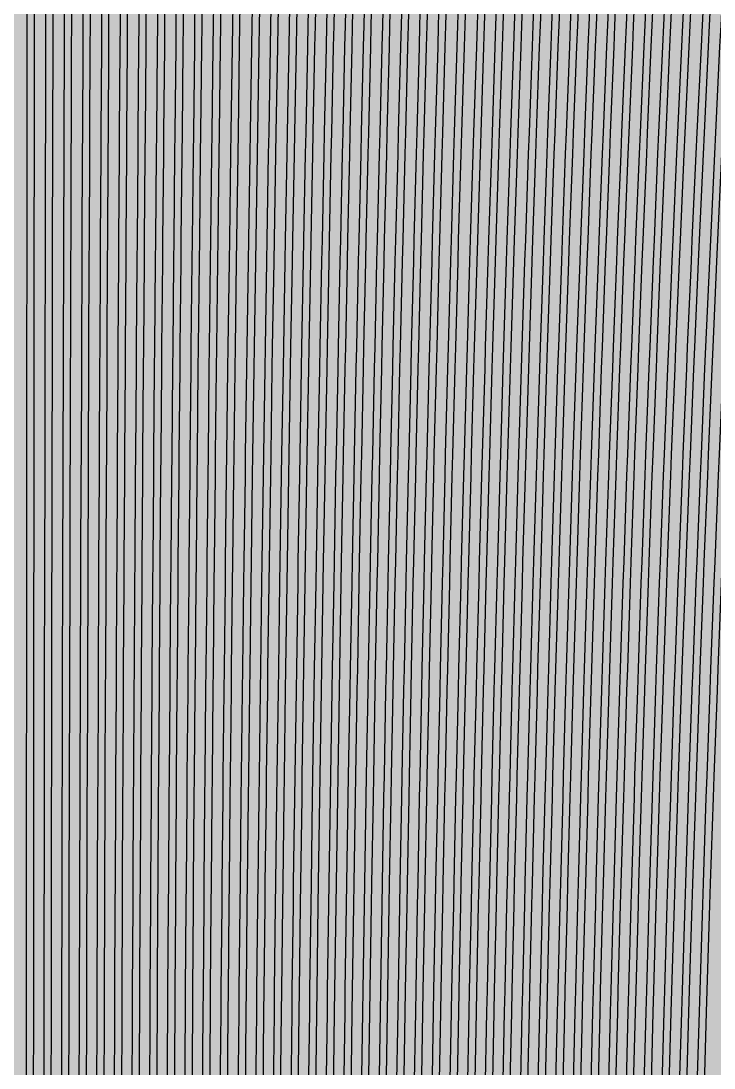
# Model space of a CAD drawing. Header units: metres. Extents: x -7240 to 10960, y -29667 to 1823.
# Drawn here: x 1860.4 to 2062.4, y -17289.4 to -16984.4 of the extents above; entities that cross this region are included whole.
import ezdxf

# ---------------------------------------------------------------- set-up
doc = ezdxf.new("R2010")
doc.units = ezdxf.units.M
doc.layers.add('Metal1', color=4, linetype='CONTINUOUS')
doc.layers.add('Polyimide', color=7, linetype='CONTINUOUS')

msp = doc.modelspace()

# ---------------------------------------------------------------- hatches: boundary and pattern name
at = {"layer": 'Polyimide'}
msp.add_hatch(color=7, dxfattribs=at).paths.add_polyline_path([(4088.45, -11806.89), (4098.72, -11851.21), (4115.58, -11893.47), (4138.63, -11932.7), (4167.35, -11967.99), (4201.08, -11998.53), (4239.03, -12023.62), (4280.35, -12042.68), (4349.18, -12073.73), (4413.2, -12113.76), (4471.26, -12162.04), (4522.3, -12217.69), (4565.39, -12279.7), (4599.74, -12346.94), (4624.73, -12418.19), (4639.91, -12492.16), (4645, -12567.5), (4639.91, -12642.84), (4624.73, -12716.8), (4599.74, -12788.06), (4565.39, -12855.3), (4522.3, -12917.31), (4471.26, -12972.96), (4413.2, -13021.24), (4349.18, -13061.27), (4280.35, -13092.32), (4239.03, -13111.38), (4201.08, -13136.47), (4167.35, -13167.01), (4138.63, -13202.3), (4115.58, -13241.52), (4098.72, -13283.78), (4088.45, -13328.11), (4085, -13373.48), (4085, -13567.5), (4099.45, -13861.55), (4142.64, -14152.77), (4214.18, -14438.35), (4313.36, -14715.55), (4439.24, -14981.69), (4590.59, -15234.21), (4765.97, -15470.68), (4963.68, -15688.82), (5181.82, -15886.53), (5418.29, -16061.91), (5670.81, -16213.26), (5936.95, -16339.14), (6214.15, -16438.32), (6499.73, -16509.85), (6790.95, -16553.05), (7085, -16567.5), (9960.38, -16567.5), (10038.79, -16571.35), (10116.45, -16582.87), (10192.6, -16601.95), (10266.52, -16628.4), (10337.49, -16661.96), (10404.83, -16702.32), (10467.89, -16749.09), (10526.06, -16801.81), (10578.78, -16859.98), (10625.55, -16923.04), (10665.91, -16990.38), (10699.48, -17061.35), (10725.93, -17135.27), (10745, -17211.43), (10756.52, -17289.08), (10760.38, -17367.5), (10760.38, -21957.3), (10721.61, -22012.91), (10685.97, -22070.59), (10653.58, -22130.14), (10624.53, -22191.39), (10598.92, -22254.16), (10576.82, -22318.25), (10558.3, -22383.46), (10543.41, -22449.6), (10532.21, -22516.46), (10524.72, -22583.84), (10520.97, -22651.53), (10520.97, -22719.32), (10524.72, -22787.01), (10532.21, -22854.38), (10543.41, -22921.24), (10558.3, -22987.38), (10576.82, -23052.6), (10598.92, -23116.68), (10624.53, -23179.45), (10653.58, -23240.71), (10685.97, -23300.26), (10721.61, -23357.93), (10760.38, -23413.54), (10760.38, -28667.5), (10756.52, -28745.91), (10745, -28823.57), (10725.93, -28899.73), (10699.48, -28973.65), (10665.91, -29044.62), (10625.55, -29111.96), (10578.78, -29175.01), (10526.06, -29233.19), (10467.89, -29285.91), (10404.83, -29332.68), (10337.49, -29373.04), (10266.52, -29406.6), (10192.6, -29433.05), (10116.45, -29452.13), (10038.79, -29463.65), (9960.38, -29467.5), (-6239.63, -29467.5), (-6318.04, -29463.65), (-6395.7, -29452.13), (-6471.85, -29433.05), (-6545.77, -29406.6), (-6616.74, -29373.04), (-6684.08, -29332.68), (-6747.14, -29285.91), (-6805.31, -29233.19), (-6858.03, -29175.01), (-6904.8, -29111.96), (-6945.16, -29044.62), (-6978.73, -28973.65), (-7005.18, -28899.73), (-7024.25, -28823.57), (-7035.77, -28745.91), (-7039.63, -28667.5), (-7039.63, -23426.32), (-6999.36, -23370.07), (-6962.33, -23311.63), (-6928.66, -23251.2), (-6898.45, -23188.96), (-6871.81, -23125.12), (-6848.81, -23059.88), (-6829.53, -22993.44), (-6814.04, -22926.02), (-6802.37, -22857.83), (-6794.57, -22789.09), (-6790.67, -22720.02), (-6790.67, -22650.84), (-6794.57, -22581.77), (-6802.37, -22513.03), (-6814.04, -22444.84), (-6829.53, -22377.42), (-6848.81, -22310.98), (-6871.81, -22245.74), (-6898.45, -22181.89), (-6928.66, -22119.66), (-6962.33, -22059.22), (-6999.36, -22000.79), (-7039.63, -21944.54), (-7039.63, -17367.5), (-7035.77, -17289.08), (-7024.25, -17211.43), (-7005.18, -17135.27), (-6978.73, -17061.35), (-6945.16, -16990.38), (-6904.8, -16923.04), (-6858.03, -16859.98), (-6805.31, -16801.81), (-6747.14, -16749.09), (-6684.08, -16702.32), (-6616.74, -16661.96), (-6545.77, -16628.4), (-6471.85, -16601.95), (-6395.7, -16582.87), (-6318.04, -16571.35), (-6239.63, -16567.5), (-3334, -16567.5), (-3039.95, -16553.05), (-2748.73, -16509.85), (-2463.15, -16438.32), (-2185.95, -16339.14), (-1919.81, -16213.26), (-1667.29, -16061.91), (-1430.82, -15886.53), (-1212.68, -15688.82), (-1014.97, -15470.68), (-839.59, -15234.21), (-688.24, -14981.69), (-562.36, -14715.55), (-463.18, -14438.35), (-391.64, -14152.77), (-348.45, -13861.55), (-334, -13567.5), (-334, -13373.48), (-337.45, -13328.11), (-347.72, -13283.78), (-364.58, -13241.52), (-387.63, -13202.3), (-416.35, -13167.01), (-450.08, -13136.47), (-488.03, -13111.38), (-529.35, -13092.32), (-529.35, -13092.32), (-598.18, -13061.27), (-662.2, -13021.24), (-720.26, -12972.96), (-771.3, -12917.31), (-814.39, -12855.3), (-848.74, -12788.06), (-873.73, -12716.8), (-888.91, -12642.84), (-894, -12567.5), (-888.91, -12492.16), (-873.73, -12418.19), (-848.74, -12346.94), (-814.39, -12279.7), (-771.3, -12217.69), (-720.26, -12162.04), (-662.2, -12113.76), (-598.18, -12073.73), (-529.35, -12042.68), (-488.03, -12023.62), (-450.08, -11998.53), (-416.35, -11967.99), (-387.63, -11932.7), (-364.58, -11893.47), (-347.72, -11851.21), (-337.45, -11806.89), (-334, -11761.52), (-334, -11074.31), (-337.45, -11028.94), (-347.72, -10984.62), (-364.58, -10942.36), (-387.63, -10903.13), (-416.35, -10867.84), (-450.08, -10837.3), (-488.03, -10812.21), (-529.35, -10793.16), (-529.35, -10793.16), (-598.18, -10762.1), (-662.2, -10722.07), (-720.26, -10673.8), (-771.3, -10618.15), (-814.39, -10556.13), (-848.74, -10488.89), (-873.73, -10417.64), (-888.91, -10343.67), (-894, -10268.33), (-888.91, -10192.99), (-873.73, -10119.03), (-848.74, -10047.77), (-814.39, -9980.53), (-771.3, -9918.52), (-720.26, -9862.87), (-662.2, -9814.59), (-598.18, -9774.56), (-529.35, -9743.51), (-488.03, -9724.45), (-450.08, -9699.36), (-416.35, -9668.82), (-387.63, -9633.53), (-364.58, -9594.31), (-347.72, -9552.05), (-337.45, -9507.72), (-334, -9462.35), (-334, -8775.14), (-337.45, -8729.78), (-347.72, -8685.45), (-364.58, -8643.19), (-387.63, -8603.96), (-416.35, -8568.68), (-450.08, -8538.14), (-488.03, -8513.05), (-529.35, -8493.99), (-529.35, -8493.99), (-598.18, -8462.94), (-662.2, -8422.91), (-720.26, -8374.63), (-771.3, -8318.98), (-814.39, -8256.97), (-848.74, -8189.73), (-873.73, -8118.47), (-888.91, -8044.5), (-894, -7969.17), (-888.91, -7893.83), (-873.73, -7819.86), (-848.74, -7748.61), (-814.39, -7681.36), (-771.3, -7619.35), (-720.26, -7563.7), (-662.2, -7515.42), (-598.18, -7475.4), (-529.35, -7444.34), (-529.35, -7444.34), (-488.03, -7425.28), (-450.08, -7400.2), (-416.35, -7369.66), (-387.63, -7334.37), (-364.58, -7295.14), (-347.72, -7252.88), (-337.45, -7208.56), (-334, -7163.19), (-334, -6475.98), (-337.45, -6430.61), (-347.72, -6386.29), (-364.58, -6344.02), (-387.63, -6304.8), (-416.35, -6269.51), (-450.08, -6238.97), (-488.03, -6213.88), (-529.35, -6194.82), (-529.35, -6194.82), (-598.18, -6163.77), (-662.2, -6123.74), (-720.26, -6075.46), (-771.3, -6019.81), (-814.39, -5957.8), (-848.74, -5890.56), (-873.73, -5819.31), (-888.91, -5745.34), (-894, -5670), (-888.91, -5594.66), (-873.73, -5520.69), (-848.74, -5449.44), (-814.39, -5382.2), (-771.3, -5320.19), (-720.26, -5264.54), (-662.2, -5216.26), (-598.18, -5176.23), (-529.35, -5145.18), (-529.35, -5145.18), (-488.03, -5126.12), (-450.08, -5101.03), (-416.35, -5070.49), (-387.63, -5035.2), (-364.58, -4995.98), (-347.72, -4953.71), (-337.45, -4909.39), (-334, -4864.02), (-334, 380), (-334, 1522.5), (-289, 1522.5), (-288.78, 1515.63), (-288.1, 1508.79), (-286.98, 1502.02), (-285.42, 1495.32), (-283.43, 1488.75), (-281.01, 1482.32), (-278.17, 1476.06), (-274.93, 1470), (-271.3, 1464.17), (-267.3, 1458.58), (-262.94, 1453.27), (-258.25, 1448.25), (-253.23, 1443.56), (-247.92, 1439.2), (-242.33, 1435.2), (-236.5, 1431.57), (-230.44, 1428.33), (-224.18, 1425.49), (-217.75, 1423.07), (-211.18, 1421.08), (-204.48, 1419.52), (-197.71, 1418.4), (-190.87, 1417.72), (-184, 1417.5), (-177.13, 1417.72), (-170.29, 1418.4), (-163.52, 1419.52), (-156.82, 1421.08), (-150.25, 1423.07), (-143.82, 1425.49), (-137.56, 1428.33), (-131.5, 1431.57), (-125.67, 1435.2), (-120.08, 1439.2), (-114.77, 1443.56), (-109.75, 1448.25), (-105.06, 1453.27), (-100.7, 1458.58), (-96.7, 1464.17), (-93.07, 1470), (-89.83, 1476.06), (-86.99, 1482.32), (-84.57, 1488.75), (-82.58, 1495.32), (-81.02, 1502.02), (-79.9, 1508.79), (-79.22, 1515.63), (-79, 1522.5), (1786, 1522.5), (3835, 1522.5), (3835.21, 1529.04), (3835.86, 1535.55), (3836.92, 1542.01), (3838.41, 1548.38), (3840.31, 1554.64), (3842.61, 1560.77), (3845.31, 1566.73), (3848.4, 1572.5), (3851.85, 1578.06), (3855.66, 1583.38), (3859.82, 1588.43), (3864.29, 1593.21), (3869.07, 1597.68), (3874.12, 1601.84), (3879.44, 1605.65), (3885, 1609.1), (3890.77, 1612.19), (3896.73, 1614.89), (3902.86, 1617.19), (3909.12, 1619.09), (3915.49, 1620.58), (3921.95, 1621.64), (3928.46, 1622.29), (3935, 1622.5), (3941.54, 1622.29), (3948.05, 1621.64), (3954.51, 1620.58), (3960.88, 1619.09), (3967.14, 1617.19), (3973.27, 1614.89), (3979.23, 1612.19), (3985, 1609.1), (3990.56, 1605.65), (3995.88, 1601.84), (4000.93, 1597.68), (4005.71, 1593.21), (4010.18, 1588.43), (4014.34, 1583.38), (4018.15, 1578.06), (4021.6, 1572.5), (4024.69, 1566.73), (4027.39, 1560.77), (4029.69, 1554.64), (4031.59, 1548.38), (4033.08, 1542.01), (4034.14, 1535.55), (4034.79, 1529.04), (4035, 1522.5), (4085, 1522.5), (4085, 380), (4085, 330), (4085, -4864.02), (4088.45, -4909.39), (4098.72, -4953.71), (4115.58, -4995.98), (4138.63, -5035.2), (4167.35, -5070.49), (4201.08, -5101.03), (4239.03, -5126.12), (4280.35, -5145.18), (4280.35, -5145.18), (4349.18, -5176.23), (4413.2, -5216.26), (4471.26, -5264.54), (4522.3, -5320.19), (4565.39, -5382.2), (4599.74, -5449.44), (4624.73, -5520.69), (4639.91, -5594.66), (4645, -5670), (4639.91, -5745.34), (4624.73, -5819.31), (4599.74, -5890.56), (4565.39, -5957.8), (4522.3, -6019.81), (4471.26, -6075.46), (4413.2, -6123.74), (4349.18, -6163.77), (4280.35, -6194.82), (4239.03, -6213.88), (4201.08, -6238.97), (4167.35, -6269.51), (4138.63, -6304.8), (4115.58, -6344.02), (4098.72, -6386.29), (4088.45, -6430.61), (4085, -6475.98), (4085, -11761.52), (4088.45, -11806.89)])

# ---------------------------------------------------------------- linework, layer by layer
at = {"layer": 'Metal1'}
for points in [[(1861.98, -17298.05), (1862, -17273.06), (1862, -17266.81), (1862.02, -17241.82), (1862.02, -17235.57), (1862.04, -17210.58), (1862.04, -17204.33), (1862.06, -17179.34), (1862.06, -17173.09), (1862.08, -17148.09), (1862.09, -17141.85), (1862.1, -17116.85), (1862.11, -17110.6), (1862.13, -17085.61), (1862.14, -17079.36), (1862.16, -17054.37), (1862.16, -17048.12), (1862.19, -17023.13), (1862.19, -17016.88), (1862.22, -16991.89), (1862.22, -16985.64), (1862.25, -16960.65)], [(1864.25, -16960.65), (1864.22, -16985.64), (1864.22, -16991.89), (1864.19, -17016.88), (1864.19, -17023.13), (1864.16, -17048.12), (1864.16, -17054.37), (1864.14, -17079.37), (1864.13, -17085.61), (1864.11, -17110.61), (1864.1, -17116.85), (1864.09, -17141.85), (1864.08, -17148.1), (1864.06, -17173.09), (1864.06, -17179.34), (1864.04, -17204.33), (1864.04, -17210.58), (1864.02, -17235.57), (1864.02, -17241.82), (1864, -17266.81), (1864, -17273.06), (1863.98, -17298.05)], [(1867.11, -17298.05), (1867.15, -17273.06), (1867.15, -17266.81), (1867.19, -17241.82), (1867.2, -17235.57), (1867.23, -17210.58), (1867.24, -17204.33), (1867.28, -17179.33), (1867.29, -17173.09), (1867.33, -17148.09), (1867.34, -17141.84), (1867.39, -17116.85), (1867.4, -17110.6), (1867.45, -17085.61), (1867.46, -17079.36), (1867.51, -17054.37), (1867.52, -17048.12), (1867.57, -17023.13), (1867.59, -17016.88), (1867.64, -16991.89), (1867.65, -16985.64), (1867.71, -16960.65)], [(1869.71, -16960.65), (1869.65, -16985.64), (1869.64, -16991.89), (1869.59, -17016.89), (1869.57, -17023.13), (1869.52, -17048.13), (1869.51, -17054.37), (1869.46, -17079.37), (1869.45, -17085.61), (1869.4, -17110.61), (1869.39, -17116.86), (1869.34, -17141.85), (1869.33, -17148.1), (1869.29, -17173.09), (1869.28, -17179.34), (1869.24, -17204.33), (1869.23, -17210.58), (1869.2, -17235.57), (1869.19, -17241.82), (1869.15, -17266.81), (1869.15, -17273.06), (1869.11, -17298.05)], [(1872.25, -17298.05), (1872.29, -17273.06), (1872.31, -17266.81), (1872.36, -17241.82), (1872.37, -17235.57), (1872.43, -17210.57), (1872.45, -17204.33), (1872.51, -17179.33), (1872.52, -17173.08), (1872.59, -17148.09), (1872.6, -17141.84), (1872.67, -17116.85), (1872.69, -17110.6), (1872.76, -17085.61), (1872.78, -17079.36), (1872.86, -17054.37), (1872.88, -17048.12), (1872.96, -17023.13), (1872.98, -17016.88), (1873.06, -16991.89), (1873.08, -16985.64), (1873.17, -16960.65)], [(1875.17, -16960.65), (1875.08, -16985.65), (1875.06, -16991.89), (1874.98, -17016.89), (1874.96, -17023.13), (1874.88, -17048.13), (1874.86, -17054.38), (1874.78, -17079.37), (1874.76, -17085.62), (1874.69, -17110.61), (1874.67, -17116.86), (1874.6, -17141.85), (1874.59, -17148.1), (1874.52, -17173.09), (1874.51, -17179.34), (1874.45, -17204.33), (1874.43, -17210.58), (1874.37, -17235.57), (1874.36, -17241.82), (1874.31, -17266.81), (1874.29, -17273.06), (1874.25, -17298.05)], [(1877.38, -17298.05), (1877.44, -17273.06), (1877.46, -17266.81), (1877.53, -17241.81), (1877.55, -17235.57), (1877.63, -17210.57), (1877.65, -17204.33), (1877.73, -17179.33), (1877.75, -17173.08), (1877.84, -17148.09), (1877.86, -17141.84), (1877.95, -17116.85), (1877.98, -17110.6), (1878.08, -17085.61), (1878.1, -17079.36), (1878.21, -17054.37), (1878.23, -17048.12), (1878.34, -17023.13), (1878.37, -17016.88), (1878.48, -16991.89), (1878.51, -16985.64), (1878.63, -16960.64)], [(1880.63, -16960.65), (1880.51, -16985.65), (1880.48, -16991.89), (1880.37, -17016.89), (1880.34, -17023.14), (1880.23, -17048.13), (1880.21, -17054.38), (1880.1, -17079.37), (1880.08, -17085.62), (1879.98, -17110.61), (1879.95, -17116.86), (1879.86, -17141.85), (1879.84, -17148.1), (1879.75, -17173.09), (1879.73, -17179.34), (1879.65, -17204.33), (1879.63, -17210.58), (1879.55, -17235.57), (1879.53, -17241.82), (1879.46, -17266.81), (1879.44, -17273.06), (1879.38, -17298.05)], [(1882.51, -17298.05), (1882.59, -17273.06), (1882.62, -17266.81), (1882.71, -17241.81), (1882.73, -17235.57), (1882.83, -17210.57), (1882.85, -17204.32), (1882.95, -17179.33), (1882.98, -17173.08), (1883.09, -17148.09), (1883.12, -17141.84), (1883.24, -17116.85), (1883.27, -17110.6), (1883.39, -17085.61), (1883.42, -17079.36), (1883.55, -17054.37), (1883.59, -17048.12), (1883.73, -17023.13), (1883.76, -17016.88), (1883.91, -16991.88), (1883.94, -16985.64), (1884.1, -16960.64)], [(1886.1, -16960.66), (1885.94, -16985.65), (1885.91, -16991.9), (1885.76, -17016.89), (1885.73, -17023.14), (1885.59, -17048.13), (1885.55, -17054.38), (1885.42, -17079.37), (1885.39, -17085.62), (1885.27, -17110.61), (1885.24, -17116.86), (1885.12, -17141.85), (1885.09, -17148.1), (1884.98, -17173.09), (1884.95, -17179.34), (1884.85, -17204.33), (1884.83, -17210.58), (1884.73, -17235.57), (1884.71, -17241.82), (1884.62, -17266.81), (1884.59, -17273.06), (1884.51, -17298.05)], [(1887.64, -17298.05), (1887.74, -17273.05), (1887.77, -17266.81), (1887.88, -17241.81), (1887.91, -17235.56), (1888.02, -17210.57), (1888.05, -17204.32), (1888.18, -17179.33), (1888.21, -17173.08), (1888.34, -17148.09), (1888.38, -17141.84), (1888.52, -17116.85), (1888.56, -17110.6), (1888.71, -17085.61), (1888.75, -17079.36), (1888.9, -17054.37), (1888.94, -17048.12), (1889.11, -17023.12), (1889.15, -17016.88), (1889.33, -16991.88), (1889.37, -16985.63), (1889.56, -16960.64)], [(1891.56, -16960.66), (1891.37, -16985.65), (1891.33, -16991.9), (1891.15, -17016.89), (1891.11, -17023.14), (1890.94, -17048.13), (1890.9, -17054.38), (1890.75, -17079.37), (1890.71, -17085.62), (1890.56, -17110.61), (1890.52, -17116.86), (1890.38, -17141.85), (1890.34, -17148.1), (1890.21, -17173.09), (1890.18, -17179.34), (1890.05, -17204.33), (1890.02, -17210.58), (1889.91, -17235.57), (1889.88, -17241.82), (1889.77, -17266.81), (1889.74, -17273.06), (1889.64, -17298.06)], [(1892.77, -17298.05), (1892.89, -17273.05), (1892.92, -17266.81), (1893.05, -17241.81), (1893.08, -17235.56), (1893.22, -17210.57), (1893.26, -17204.32), (1893.4, -17179.33), (1893.44, -17173.08), (1893.6, -17148.09), (1893.64, -17141.84), (1893.8, -17116.85), (1893.85, -17110.6), (1894.02, -17085.61), (1894.07, -17079.36), (1894.25, -17054.36), (1894.3, -17048.12), (1894.5, -17023.12), (1894.55, -17016.87), (1894.75, -16991.88), (1894.8, -16985.63), (1895.02, -16960.64)], [(1897.02, -16960.66), (1896.8, -16985.65), (1896.75, -16991.9), (1896.55, -17016.89), (1896.5, -17023.14), (1896.3, -17048.13), (1896.25, -17054.38), (1896.07, -17079.37), (1896.02, -17085.62), (1895.85, -17110.61), (1895.8, -17116.86), (1895.64, -17141.85), (1895.6, -17148.1), (1895.44, -17173.09), (1895.4, -17179.34), (1895.26, -17204.33), (1895.22, -17210.58), (1895.08, -17235.57), (1895.05, -17241.82), (1894.92, -17266.82), (1894.89, -17273.06), (1894.77, -17298.06)], [(1897.91, -17298.05), (1898.04, -17273.05), (1898.08, -17266.8), (1898.22, -17241.81), (1898.26, -17235.56), (1898.42, -17210.57), (1898.46, -17204.32), (1898.63, -17179.33), (1898.67, -17173.08), (1898.85, -17148.09), (1898.9, -17141.84), (1899.09, -17116.85), (1899.14, -17110.6), (1899.34, -17085.6), (1899.39, -17079.36), (1899.6, -17054.36), (1899.66, -17048.12), (1899.88, -17023.12), (1899.94, -17016.87), (1900.17, -16991.88), (1900.23, -16985.63), (1900.48, -16960.64)], [(1902.48, -16960.66), (1902.23, -16985.65), (1902.17, -16991.9), (1901.94, -17016.89), (1901.88, -17023.14), (1901.66, -17048.13), (1901.6, -17054.38), (1901.39, -17079.37), (1901.34, -17085.62), (1901.14, -17110.61), (1901.09, -17116.86), (1900.9, -17141.85), (1900.85, -17148.1), (1900.67, -17173.09), (1900.63, -17179.34), (1900.46, -17204.34), (1900.42, -17210.58), (1900.26, -17235.58), (1900.22, -17241.82), (1900.08, -17266.82), (1900.04, -17273.06), (1899.91, -17298.06)], [(1903.04, -17298.05), (1903.19, -17273.05), (1903.23, -17266.8), (1903.4, -17241.81), (1903.44, -17235.56), (1903.62, -17210.57), (1903.66, -17204.32), (1903.85, -17179.33), (1903.9, -17173.08), (1904.1, -17148.09), (1904.15, -17141.84), (1904.37, -17116.85), (1904.42, -17110.6), (1904.65, -17085.6), (1904.71, -17079.36), (1904.95, -17054.36), (1905.01, -17048.11), (1905.27, -17023.12), (1905.33, -17016.87), (1905.6, -16991.88), (1905.66, -16985.63), (1905.94, -16960.64)], [(1907.94, -16960.66), (1907.66, -16985.65), (1907.6, -16991.9), (1907.33, -17016.89), (1907.27, -17023.14), (1907.01, -17048.13), (1906.95, -17054.38), (1906.71, -17079.37), (1906.65, -17085.62), (1906.42, -17110.61), (1906.37, -17116.86), (1906.15, -17141.86), (1906.1, -17148.1), (1905.9, -17173.1), (1905.85, -17179.34), (1905.66, -17204.34), (1905.62, -17210.58), (1905.44, -17235.58), (1905.4, -17241.82), (1905.23, -17266.82), (1905.19, -17273.06), (1905.04, -17298.06)], [(1908.17, -17298.04), (1908.34, -17273.05), (1908.38, -17266.8), (1908.57, -17241.81), (1908.62, -17235.56), (1908.81, -17210.57), (1908.86, -17204.32), (1909.08, -17179.33), (1909.13, -17173.08), (1909.36, -17148.09), (1909.41, -17141.84), (1909.65, -17116.84), (1909.71, -17110.6), (1909.97, -17085.6), (1910.03, -17079.35), (1910.3, -17054.36), (1910.37, -17048.11), (1910.65, -17023.12), (1910.72, -17016.87), (1911.02, -16991.88), (1911.09, -16985.63), (1911.4, -16960.64)], [(1913.4, -16960.66), (1913.09, -16985.65), (1913.02, -16991.9), (1912.72, -17016.89), (1912.65, -17023.14), (1912.37, -17048.14), (1912.3, -17054.38), (1912.03, -17079.38), (1911.97, -17085.62), (1911.71, -17110.62), (1911.65, -17116.86), (1911.41, -17141.86), (1911.36, -17148.1), (1911.13, -17173.1), (1911.08, -17179.34), (1910.86, -17204.34), (1910.81, -17210.58), (1910.62, -17235.58), (1910.57, -17241.83), (1910.38, -17266.82), (1910.34, -17273.07), (1910.17, -17298.06)], [(1913.3, -17298.04), (1913.49, -17273.05), (1913.54, -17266.8), (1913.74, -17241.81), (1913.79, -17235.56), (1914.01, -17210.57), (1914.07, -17204.32), (1914.3, -17179.33), (1914.36, -17173.08), (1914.61, -17148.08), (1914.67, -17141.84), (1914.94, -17116.84), (1915, -17110.59), (1915.28, -17085.6), (1915.35, -17079.35), (1915.65, -17054.36), (1915.72, -17048.11), (1916.03, -17023.12), (1916.11, -17016.87), (1916.44, -16991.88), (1916.52, -16985.63), (1916.87, -16960.64)], [(1918.87, -16960.66), (1918.52, -16985.66), (1918.44, -16991.9), (1918.11, -17016.9), (1918.03, -17023.14), (1917.72, -17048.14), (1917.65, -17054.38), (1917.35, -17079.38), (1917.28, -17085.62), (1917, -17110.62), (1916.94, -17116.86), (1916.67, -17141.86), (1916.61, -17148.1), (1916.36, -17173.1), (1916.3, -17179.35), (1916.07, -17204.34), (1916.01, -17210.59), (1915.79, -17235.58), (1915.74, -17241.83), (1915.54, -17266.82), (1915.49, -17273.07), (1915.3, -17298.06)], [(1918.48, -17298.04), (1918.69, -17273.05), (1918.75, -17266.8), (1918.98, -17241.81), (1919.04, -17235.56), (1919.28, -17210.57), (1919.35, -17204.32), (1919.61, -17179.33), (1919.68, -17173.08), (1919.96, -17148.08), (1920.03, -17141.83), (1920.33, -17116.84), (1920.4, -17110.59), (1920.72, -17085.6), (1920.8, -17079.35), (1921.13, -17054.36), (1921.21, -17048.11), (1921.56, -17023.12), (1921.65, -17016.87), (1922.02, -16991.88), (1922.12, -16985.63), (1922.5, -16960.63)], [(1924.5, -16960.67), (1924.12, -16985.66), (1924.02, -16991.91), (1923.65, -17016.9), (1923.56, -17023.15), (1923.21, -17048.14), (1923.13, -17054.39), (1922.8, -17079.38), (1922.72, -17085.63), (1922.4, -17110.62), (1922.32, -17116.87), (1922.03, -17141.86), (1921.96, -17148.11), (1921.68, -17173.1), (1921.61, -17179.35), (1921.35, -17204.34), (1921.28, -17210.59), (1921.04, -17235.58), (1920.98, -17241.83), (1920.75, -17266.82), (1920.69, -17273.07), (1920.48, -17298.06)], [(1923.7, -17298.04), (1923.94, -17273.05), (1924, -17266.8), (1924.26, -17241.81), (1924.33, -17235.56), (1924.6, -17210.57), (1924.68, -17204.32), (1924.97, -17179.32), (1925.05, -17173.08), (1925.37, -17148.08), (1925.45, -17141.83), (1925.79, -17116.84), (1925.87, -17110.59), (1926.23, -17085.6), (1926.32, -17079.35), (1926.7, -17054.36), (1926.79, -17048.11), (1927.19, -17023.12), (1927.29, -17016.87), (1927.71, -16991.87), (1927.81, -16985.62), (1928.25, -16960.63)], [(1930.25, -16960.67), (1929.81, -16985.66), (1929.71, -16991.91), (1929.29, -17016.9), (1929.19, -17023.15), (1928.79, -17048.14), (1928.7, -17054.39), (1928.32, -17079.38), (1928.23, -17085.63), (1927.87, -17110.62), (1927.78, -17116.87), (1927.45, -17141.86), (1927.37, -17148.11), (1927.05, -17173.1), (1926.97, -17179.35), (1926.68, -17204.34), (1926.6, -17210.59), (1926.33, -17235.58), (1926.26, -17241.83), (1926, -17266.82), (1925.94, -17273.07), (1925.7, -17298.06)], [(1928.83, -17298.04), (1929.09, -17273.05), (1929.15, -17266.8), (1929.43, -17241.81), (1929.5, -17235.56), (1929.8, -17210.56), (1929.88, -17204.32), (1930.2, -17179.32), (1930.28, -17173.07), (1930.62, -17148.08), (1930.71, -17141.83), (1931.07, -17116.84), (1931.16, -17110.59), (1931.54, -17085.6), (1931.64, -17079.35), (1932.04, -17054.36), (1932.15, -17048.11), (1932.57, -17023.11), (1932.68, -17016.87), (1933.13, -16991.87), (1933.24, -16985.62), (1933.71, -16960.63)], [(1935.71, -16960.67), (1935.24, -16985.66), (1935.13, -16991.91), (1934.68, -17016.9), (1934.57, -17023.15), (1934.15, -17048.14), (1934.04, -17054.39), (1933.64, -17079.38), (1933.54, -17085.63), (1933.16, -17110.62), (1933.07, -17116.87), (1932.71, -17141.86), (1932.62, -17148.11), (1932.28, -17173.1), (1932.2, -17179.35), (1931.88, -17204.34), (1931.8, -17210.59), (1931.5, -17235.58), (1931.43, -17241.83), (1931.15, -17266.82), (1931.09, -17273.07), (1930.83, -17298.06)], [(1933.96, -17298.04), (1934.24, -17273.05), (1934.31, -17266.8), (1934.6, -17241.81), (1934.68, -17235.56), (1935, -17210.56), (1935.08, -17204.32), (1935.42, -17179.32), (1935.51, -17173.07), (1935.87, -17148.08), (1935.97, -17141.83), (1936.35, -17116.84), (1936.45, -17110.59), (1936.86, -17085.6), (1936.96, -17079.35), (1937.39, -17054.35), (1937.5, -17048.11), (1937.96, -17023.11), (1938.07, -17016.86), (1938.55, -16991.87), (1938.67, -16985.62), (1939.17, -16960.63)], [(1941.17, -16960.67), (1940.67, -16985.66), (1940.55, -16991.91), (1940.07, -17016.9), (1939.96, -17023.15), (1939.5, -17048.14), (1939.39, -17054.39), (1938.96, -17079.38), (1938.86, -17085.63), (1938.45, -17110.62), (1938.35, -17116.87), (1937.97, -17141.86), (1937.87, -17148.11), (1937.51, -17173.1), (1937.42, -17179.35), (1937.08, -17204.34), (1937, -17210.59), (1936.68, -17235.58), (1936.6, -17241.83), (1936.31, -17266.82), (1936.24, -17273.07), (1935.96, -17298.06)], [(1939.09, -17298.04), (1939.38, -17273.05), (1939.46, -17266.8), (1939.78, -17241.8), (1939.86, -17235.56), (1940.2, -17210.56), (1940.28, -17204.31), (1940.65, -17179.32), (1940.74, -17173.07), (1941.13, -17148.08), (1941.22, -17141.83), (1941.63, -17116.84), (1941.74, -17110.59), (1942.17, -17085.6), (1942.28, -17079.35), (1942.74, -17054.35), (1942.86, -17048.1), (1943.34, -17023.11), (1943.47, -17016.86), (1943.97, -16991.87), (1944.1, -16985.62), (1944.64, -16960.63)], [(1946.64, -16960.67), (1946.1, -16985.66), (1945.97, -16991.91), (1945.47, -17016.9), (1945.34, -17023.15), (1944.86, -17048.14), (1944.74, -17054.39), (1944.28, -17079.38), (1944.17, -17085.63), (1943.74, -17110.62), (1943.63, -17116.87), (1943.22, -17141.86), (1943.12, -17148.11), (1942.74, -17173.1), (1942.65, -17179.35), (1942.28, -17204.34), (1942.2, -17210.59), (1941.86, -17235.58), (1941.78, -17241.83), (1941.46, -17266.82), (1941.38, -17273.07), (1941.09, -17298.06)], [(1944.22, -17298.04), (1944.53, -17273.05), (1944.61, -17266.8), (1944.95, -17241.8), (1945.03, -17235.56), (1945.39, -17210.56), (1945.49, -17204.31), (1945.87, -17179.32), (1945.97, -17173.07), (1946.38, -17148.08), (1946.48, -17141.83), (1946.92, -17116.84), (1947.03, -17110.59), (1947.49, -17085.59), (1947.61, -17079.35), (1948.09, -17054.35), (1948.22, -17048.1), (1948.73, -17023.11), (1948.86, -17016.86), (1949.4, -16991.87), (1949.53, -16985.62), (1950.1, -16960.63)], [(1952.1, -16960.67), (1951.53, -16985.66), (1951.4, -16991.91), (1950.86, -17016.9), (1950.73, -17023.15), (1950.22, -17048.14), (1950.09, -17054.39), (1949.61, -17079.38), (1949.49, -17085.63), (1949.03, -17110.62), (1948.92, -17116.87), (1948.48, -17141.86), (1948.38, -17148.11), (1947.97, -17173.1), (1947.87, -17179.35), (1947.49, -17204.34), (1947.39, -17210.59), (1947.03, -17235.58), (1946.95, -17241.83), (1946.61, -17266.82), (1946.53, -17273.07), (1946.22, -17298.06)], [(1949.36, -17298.04), (1949.68, -17273.05), (1949.77, -17266.8), (1950.12, -17241.8), (1950.21, -17235.55), (1950.59, -17210.56), (1950.69, -17204.31), (1951.09, -17179.32), (1951.2, -17173.07), (1951.63, -17148.08), (1951.74, -17141.83), (1952.2, -17116.84), (1952.32, -17110.59), (1952.8, -17085.59), (1952.93, -17079.34), (1953.44, -17054.35), (1953.57, -17048.1), (1954.11, -17023.11), (1954.25, -17016.86), (1954.82, -16991.87), (1954.96, -16985.62), (1955.56, -16960.63)], [(1957.56, -16960.67), (1956.96, -16985.67), (1956.82, -16991.91), (1956.25, -17016.91), (1956.11, -17023.15), (1955.57, -17048.15), (1955.44, -17054.39), (1954.93, -17079.39), (1954.8, -17085.63), (1954.32, -17110.62), (1954.2, -17116.87), (1953.74, -17141.86), (1953.63, -17148.11), (1953.2, -17173.1), (1953.09, -17179.35), (1952.69, -17204.34), (1952.59, -17210.59), (1952.21, -17235.58), (1952.12, -17241.83), (1951.77, -17266.82), (1951.68, -17273.07), (1951.36, -17298.06)], [(1954.49, -17298.04), (1954.83, -17273.04), (1954.92, -17266.8), (1955.29, -17241.8), (1955.39, -17235.55), (1955.79, -17210.56), (1955.89, -17204.31), (1956.32, -17179.32), (1956.43, -17173.07), (1956.88, -17148.08), (1957, -17141.83), (1957.48, -17116.83), (1957.61, -17110.59), (1958.12, -17085.59), (1958.25, -17079.34), (1958.79, -17054.35), (1958.93, -17048.1), (1959.5, -17023.11), (1959.64, -17016.86), (1960.24, -16991.87), (1960.39, -16985.62), (1961.02, -16960.62)], [(1963.02, -16960.68), (1962.39, -16985.67), (1962.24, -16991.91), (1961.64, -17016.91), (1961.5, -17023.15), (1960.93, -17048.15), (1960.79, -17054.39), (1960.25, -17079.39), (1960.12, -17085.63), (1959.61, -17110.63), (1959.48, -17116.87), (1959, -17141.87), (1958.88, -17148.11), (1958.43, -17173.11), (1958.32, -17179.35), (1957.89, -17204.35), (1957.79, -17210.59), (1957.39, -17235.59), (1957.29, -17241.83), (1956.92, -17266.82), (1956.83, -17273.07), (1956.49, -17298.06)], [(1959.62, -17298.04), (1959.98, -17273.04), (1960.08, -17266.79), (1960.47, -17241.8), (1960.57, -17235.55), (1960.99, -17210.56), (1961.09, -17204.31), (1961.54, -17179.32), (1961.66, -17173.07), (1962.14, -17148.08), (1962.26, -17141.83), (1962.77, -17116.83), (1962.9, -17110.58), (1963.43, -17085.59), (1963.57, -17079.34), (1964.14, -17054.35), (1964.28, -17048.1), (1964.88, -17023.11), (1965.04, -17016.86), (1965.66, -16991.87), (1965.82, -16985.62), (1966.48, -16960.62)], [(1968.48, -16960.68), (1967.82, -16985.67), (1967.66, -16991.92), (1967.03, -17016.91), (1966.88, -17023.16), (1966.28, -17048.15), (1966.14, -17054.4), (1965.57, -17079.39), (1965.43, -17085.64), (1964.9, -17110.63), (1964.77, -17116.87), (1964.26, -17141.87), (1964.14, -17148.11), (1963.66, -17173.11), (1963.54, -17179.35), (1963.09, -17204.35), (1962.99, -17210.59), (1962.57, -17235.59), (1962.47, -17241.83), (1962.08, -17266.83), (1961.98, -17273.07), (1961.62, -17298.07)], [(1964.75, -17298.04), (1965.13, -17273.04), (1965.23, -17266.79), (1965.64, -17241.8), (1965.74, -17235.55), (1966.18, -17210.56), (1966.3, -17204.31), (1966.77, -17179.32), (1966.89, -17173.07), (1967.39, -17148.07), (1967.52, -17141.83), (1968.05, -17116.83), (1968.19, -17110.58), (1968.75, -17085.59), (1968.89, -17079.34), (1969.49, -17054.35), (1969.64, -17048.1), (1970.27, -17023.11), (1970.43, -17016.86), (1971.09, -16991.86), (1971.25, -16985.61), (1971.94, -16960.62)], [(1973.94, -16960.68), (1973.25, -16985.67), (1973.08, -16991.92), (1972.43, -17016.91), (1972.27, -17023.16), (1971.64, -17048.15), (1971.49, -17054.4), (1970.89, -17079.39), (1970.75, -17085.64), (1970.19, -17110.63), (1970.05, -17116.88), (1969.52, -17141.87), (1969.39, -17148.12), (1968.89, -17173.11), (1968.77, -17179.36), (1968.3, -17204.35), (1968.18, -17210.59), (1967.74, -17235.59), (1967.64, -17241.83), (1967.23, -17266.83), (1967.13, -17273.07), (1966.75, -17298.07)], [(1969.88, -17298.04), (1970.28, -17273.04), (1970.38, -17266.79), (1970.81, -17241.8), (1970.92, -17235.55), (1971.38, -17210.56), (1971.5, -17204.31), (1971.99, -17179.32), (1972.12, -17173.07), (1972.64, -17148.07), (1972.78, -17141.82), (1973.33, -17116.83), (1973.48, -17110.58), (1974.06, -17085.59), (1974.22, -17079.34), (1974.84, -17054.35), (1975, -17048.1), (1975.65, -17023.11), (1975.82, -17016.86), (1976.51, -16991.86), (1976.68, -16985.61), (1977.41, -16960.62)], [(1979.41, -16960.68), (1978.68, -16985.67), (1978.51, -16991.92), (1977.82, -17016.91), (1977.65, -17023.16), (1977, -17048.15), (1976.84, -17054.4), (1976.22, -17079.39), (1976.06, -17085.64), (1975.48, -17110.63), (1975.33, -17116.88), (1974.78, -17141.87), (1974.64, -17148.12), (1974.12, -17173.11), (1973.99, -17179.36), (1973.5, -17204.35), (1973.38, -17210.6), (1972.92, -17235.59), (1972.81, -17241.84), (1972.38, -17266.83), (1972.28, -17273.07), (1971.88, -17298.07)], [(1975.02, -17298.03), (1975.43, -17273.04), (1975.54, -17266.79), (1975.98, -17241.8), (1976.1, -17235.55), (1976.58, -17210.56), (1976.7, -17204.31), (1977.22, -17179.32), (1977.35, -17173.07), (1977.89, -17148.07), (1978.04, -17141.82), (1978.62, -17116.83), (1978.77, -17110.58), (1979.38, -17085.59), (1979.54, -17079.34), (1980.19, -17054.35), (1980.35, -17048.1), (1981.04, -17023.1), (1981.21, -17016.85), (1981.93, -16991.86), (1982.11, -16985.61), (1982.87, -16960.62)], [(1984.87, -16960.68), (1984.11, -16985.67), (1983.93, -16991.92), (1983.21, -17016.91), (1983.04, -17023.16), (1982.35, -17048.15), (1982.19, -17054.4), (1981.54, -17079.39), (1981.38, -17085.64), (1980.76, -17110.63), (1980.62, -17116.88), (1980.04, -17141.87), (1979.89, -17148.12), (1979.35, -17173.11), (1979.22, -17179.36), (1978.7, -17204.35), (1978.58, -17210.6), (1978.1, -17235.59), (1977.98, -17241.84), (1977.54, -17266.83), (1977.43, -17273.08), (1977.02, -17298.07)], [(1980.2, -17298.03), (1980.63, -17273.04), (1980.75, -17266.79), (1981.22, -17241.8), (1981.34, -17235.55), (1981.85, -17210.56), (1981.98, -17204.31), (1982.52, -17179.31), (1982.66, -17173.06), (1983.24, -17148.07), (1983.39, -17141.82), (1984.01, -17116.83), (1984.16, -17110.58), (1984.81, -17085.59), (1984.98, -17079.34), (1985.67, -17054.34), (1985.84, -17048.1), (1986.57, -17023.1), (1986.75, -17016.85), (1987.51, -16991.86), (1987.71, -16985.61), (1988.5, -16960.62)], [(1990.5, -16960.68), (1989.7, -16985.67), (1989.51, -16991.92), (1988.75, -17016.91), (1988.56, -17023.16), (1987.84, -17048.15), (1987.67, -17054.4), (1986.98, -17079.39), (1986.81, -17085.64), (1986.16, -17110.63), (1986, -17116.88), (1985.39, -17141.87), (1985.24, -17148.12), (1984.66, -17173.11), (1984.52, -17179.36), (1983.98, -17204.35), (1983.85, -17210.6), (1983.34, -17235.59), (1983.22, -17241.84), (1982.75, -17266.83), (1982.63, -17273.08), (1982.2, -17298.07)], [(1985.41, -17298.03), (1985.88, -17273.04), (1986, -17266.79), (1986.5, -17241.8), (1986.63, -17235.55), (1987.17, -17210.56), (1987.31, -17204.31), (1987.89, -17179.31), (1988.04, -17173.06), (1988.65, -17148.07), (1988.81, -17141.82), (1989.47, -17116.83), (1989.63, -17110.58), (1990.33, -17085.59), (1990.5, -17079.34), (1991.23, -17054.34), (1991.42, -17048.09), (1992.19, -17023.1), (1992.39, -17016.85), (1993.2, -16991.86), (1993.4, -16985.61), (1994.25, -16960.62)], [(1996.25, -16960.68), (1995.4, -16985.68), (1995.2, -16991.92), (1994.39, -17016.91), (1994.19, -17023.16), (1993.42, -17048.15), (1993.23, -17054.4), (1992.5, -17079.39), (1992.32, -17085.64), (1991.63, -17110.63), (1991.46, -17116.88), (1990.81, -17141.87), (1990.65, -17148.12), (1990.04, -17173.11), (1989.89, -17179.36), (1989.31, -17204.35), (1989.17, -17210.6), (1988.63, -17235.59), (1988.5, -17241.84), (1988, -17266.83), (1987.88, -17273.08), (1987.41, -17298.07)], [(1990.54, -17298.03), (1991.03, -17273.04), (1991.15, -17266.79), (1991.67, -17241.8), (1991.81, -17235.55), (1992.37, -17210.55), (1992.51, -17204.3), (1993.11, -17179.31), (1993.27, -17173.06), (1993.91, -17148.07), (1994.07, -17141.82), (1994.75, -17116.83), (1994.92, -17110.58), (1995.64, -17085.58), (1995.82, -17079.33), (1996.58, -17054.34), (1996.78, -17048.09), (1997.58, -17023.1), (1997.78, -17016.85), (1998.62, -16991.86), (1998.83, -16985.61), (1999.71, -16960.61)], [(2001.71, -16960.69), (2000.83, -16985.68), (2000.62, -16991.92), (1999.78, -17016.92), (1999.57, -17023.16), (1998.78, -17048.16), (1998.58, -17054.4), (1997.82, -17079.39), (1997.64, -17085.64), (1996.92, -17110.63), (1996.75, -17116.88), (1996.07, -17141.87), (1995.91, -17148.12), (1995.27, -17173.11), (1995.11, -17179.36), (1994.51, -17204.35), (1994.37, -17210.6), (1993.81, -17235.59), (1993.67, -17241.84), (1993.15, -17266.83), (1993.03, -17273.08), (1992.54, -17298.07)], [(1995.68, -17298.03), (1996.18, -17273.04), (1996.31, -17266.79), (1996.85, -17241.8), (1996.99, -17235.55), (1997.57, -17210.55), (1997.72, -17204.3), (1998.34, -17179.31), (1998.5, -17173.06), (1999.16, -17148.07), (1999.33, -17141.82), (2000.03, -17116.83), (2000.21, -17110.58), (2000.96, -17085.58), (2001.15, -17079.33), (2001.93, -17054.34), (2002.13, -17048.09), (2002.96, -17023.1), (2003.17, -17016.85), (2004.04, -16991.86), (2004.26, -16985.61), (2005.18, -16960.61)], [(2007.17, -16960.69), (2006.26, -16985.68), (2006.04, -16991.93), (2005.17, -17016.92), (2004.96, -17023.17), (2004.13, -17048.16), (2003.93, -17054.4), (2003.15, -17079.4), (2002.95, -17085.64), (2002.21, -17110.64), (2002.03, -17116.88), (2001.33, -17141.87), (2001.16, -17148.12), (2000.5, -17173.11), (2000.34, -17179.36), (1999.72, -17204.35), (1999.57, -17210.6), (1998.99, -17235.59), (1998.85, -17241.84), (1998.31, -17266.83), (1998.18, -17273.08), (1997.67, -17298.07)], [(2000.81, -17298.03), (2001.33, -17273.04), (2001.46, -17266.79), (2002.02, -17241.8), (2002.16, -17235.55), (2002.76, -17210.55), (2002.92, -17204.3), (2003.56, -17179.31), (2003.73, -17173.06), (2004.41, -17148.07), (2004.59, -17141.82), (2005.31, -17116.83), (2005.5, -17110.58), (2006.27, -17085.58), (2006.47, -17079.33), (2007.28, -17054.34), (2007.49, -17048.09), (2008.34, -17023.1), (2008.56, -17016.85), (2009.46, -16991.85), (2009.69, -16985.6), (2010.64, -16960.61)], [(2012.64, -16960.69), (2011.69, -16985.68), (2011.46, -16991.93), (2010.56, -17016.92), (2010.34, -17023.17), (2009.49, -17048.16), (2009.28, -17054.41), (2008.47, -17079.4), (2008.27, -17085.64), (2007.5, -17110.64), (2007.31, -17116.88), (2006.59, -17141.88), (2006.41, -17148.12), (2005.73, -17173.11), (2005.56, -17179.36), (2004.92, -17204.35), (2004.76, -17210.6), (2004.16, -17235.59), (2004.02, -17241.84), (2003.46, -17266.83), (2003.32, -17273.08), (2002.81, -17298.07)], [(2005.94, -17298.03), (2006.47, -17273.04), (2006.61, -17266.79), (2007.19, -17241.79), (2007.34, -17235.54), (2007.96, -17210.55), (2008.12, -17204.3), (2008.79, -17179.31), (2008.96, -17173.06), (2009.66, -17148.07), (2009.85, -17141.82), (2010.6, -17116.82), (2010.79, -17110.57), (2011.59, -17085.58), (2011.79, -17079.33), (2012.63, -17054.34), (2012.84, -17048.09), (2013.73, -17023.1), (2013.96, -17016.85), (2014.89, -16991.85), (2015.12, -16985.6), (2016.1, -16960.61)], [(2018.1, -16960.69), (2017.12, -16985.68), (2016.88, -16991.93), (2015.95, -17016.92), (2015.73, -17023.17), (2014.84, -17048.16), (2014.63, -17054.41), (2013.79, -17079.4), (2013.58, -17085.65), (2012.79, -17110.64), (2012.6, -17116.89), (2011.85, -17141.88), (2011.66, -17148.12), (2010.96, -17173.12), (2010.79, -17179.36), (2010.12, -17204.35), (2009.96, -17210.6), (2009.34, -17235.59), (2009.19, -17241.84), (2008.61, -17266.83), (2008.47, -17273.08), (2007.94, -17298.07)], [(2011.07, -17298.03), (2011.62, -17273.04), (2011.77, -17266.79), (2012.36, -17241.79), (2012.52, -17235.54), (2013.16, -17210.55), (2013.33, -17204.3), (2014.01, -17179.31), (2014.19, -17173.06), (2014.92, -17148.07), (2015.11, -17141.82), (2015.88, -17116.82), (2016.08, -17110.57), (2016.9, -17085.58), (2017.11, -17079.33), (2017.98, -17054.34), (2018.2, -17048.09), (2019.11, -17023.1), (2019.35, -17016.85), (2020.31, -16991.85), (2020.55, -16985.6), (2021.56, -16960.61)], [(2023.56, -16960.69), (2022.55, -16985.68), (2022.31, -16991.93), (2021.35, -17016.92), (2021.11, -17023.17), (2020.2, -17048.16), (2019.98, -17054.41), (2019.11, -17079.4), (2018.9, -17085.65), (2018.08, -17110.64), (2017.88, -17116.89), (2017.1, -17141.88), (2016.92, -17148.13), (2016.19, -17173.12), (2016.01, -17179.36), (2015.32, -17204.36), (2015.16, -17210.6), (2014.52, -17235.59), (2014.36, -17241.84), (2013.77, -17266.83), (2013.62, -17273.08), (2013.07, -17298.07)], [(2016.2, -17298.03), (2016.77, -17273.04), (2016.92, -17266.79), (2017.54, -17241.79), (2017.7, -17235.54), (2018.36, -17210.55), (2018.53, -17204.3), (2019.23, -17179.31), (2019.42, -17173.06), (2020.17, -17148.06), (2020.36, -17141.82), (2021.16, -17116.82), (2021.37, -17110.57), (2022.22, -17085.58), (2022.43, -17079.33), (2023.33, -17054.34), (2023.56, -17048.09), (2024.5, -17023.09), (2024.74, -17016.84), (2025.73, -16991.85), (2025.98, -16985.6), (2027.02, -16960.61)], [(2029.02, -16960.69), (2027.98, -16985.68), (2027.73, -16991.93), (2026.74, -17016.92), (2026.5, -17023.17), (2025.56, -17048.16), (2025.33, -17054.41), (2024.43, -17079.4), (2024.21, -17085.65), (2023.37, -17110.64), (2023.16, -17116.89), (2022.36, -17141.88), (2022.17, -17148.13), (2021.42, -17173.12), (2021.23, -17179.37), (2020.53, -17204.36), (2020.36, -17210.6), (2019.7, -17235.6), (2019.54, -17241.84), (2018.92, -17266.83), (2018.77, -17273.08), (2018.2, -17298.07)], [(2021.33, -17298.03), (2021.92, -17273.04), (2022.07, -17266.79), (2022.71, -17241.79), (2022.87, -17235.54), (2023.55, -17210.55), (2023.73, -17204.3), (2024.46, -17179.31), (2024.65, -17173.06), (2025.42, -17148.06), (2025.62, -17141.81), (2026.45, -17116.82), (2026.66, -17110.57), (2027.53, -17085.58), (2027.76, -17079.33), (2028.68, -17054.34), (2028.91, -17048.09), (2029.88, -17023.09), (2030.13, -17016.84), (2031.15, -16991.85), (2031.41, -16985.6), (2032.48, -16960.61)], [(2034.48, -16960.69), (2033.41, -16985.68), (2033.15, -16991.93), (2032.13, -17016.92), (2031.88, -17023.17), (2030.91, -17048.16), (2030.68, -17054.41), (2029.75, -17079.4), (2029.53, -17085.65), (2028.66, -17110.64), (2028.45, -17116.89), (2027.62, -17141.88), (2027.42, -17148.13), (2026.65, -17173.12), (2026.46, -17179.37), (2025.73, -17204.36), (2025.55, -17210.6), (2024.87, -17235.6), (2024.71, -17241.84), (2024.07, -17266.84), (2023.92, -17273.08), (2023.33, -17298.07)], [(2026.47, -17298.03), (2027.07, -17273.03), (2027.23, -17266.78), (2027.88, -17241.79), (2028.05, -17235.54), (2028.75, -17210.55), (2028.93, -17204.3), (2029.68, -17179.31), (2029.88, -17173.06), (2030.68, -17148.06), (2030.88, -17141.81), (2031.73, -17116.82), (2031.95, -17110.57), (2032.85, -17085.58), (2033.08, -17079.33), (2034.03, -17054.33), (2034.27, -17048.08), (2035.27, -17023.09), (2035.52, -17016.84), (2036.57, -16991.85), (2036.84, -16985.6), (2037.95, -16960.61)], [(2039.94, -16960.7), (2038.84, -16985.69), (2038.57, -16991.93), (2037.52, -17016.92), (2037.27, -17023.17), (2036.27, -17048.16), (2036.02, -17054.41), (2035.08, -17079.4), (2034.85, -17085.65), (2033.95, -17110.64), (2033.73, -17116.89), (2032.88, -17141.88), (2032.67, -17148.13), (2031.88, -17173.12), (2031.68, -17179.37), (2030.93, -17204.36), (2030.75, -17210.61), (2030.05, -17235.6), (2029.88, -17241.84), (2029.23, -17266.84), (2029.07, -17273.08), (2028.47, -17298.07)], [(2031.6, -17298.03), (2032.22, -17273.03), (2032.38, -17266.78), (2033.05, -17241.79), (2033.23, -17235.54), (2033.95, -17210.55), (2034.14, -17204.3), (2034.91, -17179.31), (2035.11, -17173.06), (2035.93, -17148.06), (2036.14, -17141.81), (2037.01, -17116.82), (2037.24, -17110.57), (2038.16, -17085.58), (2038.4, -17079.33), (2039.37, -17054.33), (2039.63, -17048.08), (2040.65, -17023.09), (2040.92, -17016.84), (2042, -16991.85), (2042.27, -16985.6), (2043.41, -16960.6)], [(2045.41, -16960.7), (2044.27, -16985.69), (2044, -16991.94), (2042.91, -17016.93), (2042.65, -17023.17), (2041.62, -17048.16), (2041.37, -17054.41), (2040.4, -17079.4), (2040.16, -17085.65), (2039.24, -17110.64), (2039.01, -17116.89), (2038.14, -17141.88), (2037.93, -17148.13), (2037.11, -17173.12), (2036.91, -17179.37), (2036.14, -17204.36), (2035.95, -17210.61), (2035.23, -17235.6), (2035.05, -17241.85), (2034.38, -17266.84), (2034.22, -17273.08), (2033.6, -17298.08)], [(2036.73, -17298.03), (2037.37, -17273.03), (2037.54, -17266.78), (2038.23, -17241.79), (2038.41, -17235.54), (2039.15, -17210.55), (2039.34, -17204.3), (2040.13, -17179.3), (2040.34, -17173.05), (2041.18, -17148.06), (2041.4, -17141.81), (2042.3, -17116.82), (2042.53, -17110.57), (2043.48, -17085.58), (2043.72, -17079.33), (2044.72, -17054.33), (2044.98, -17048.08), (2046.04, -17023.09), (2046.31, -17016.84), (2047.42, -16991.85), (2047.7, -16985.6), (2048.87, -16960.6)], [(2050.87, -16960.7), (2049.7, -16985.69), (2049.42, -16991.94), (2048.31, -17016.93), (2048.04, -17023.18), (2046.98, -17048.17), (2046.72, -17054.41), (2045.72, -17079.4), (2045.48, -17085.65), (2044.53, -17110.64), (2044.29, -17116.89), (2043.4, -17141.88), (2043.18, -17148.13), (2042.34, -17173.12), (2042.13, -17179.37), (2041.34, -17204.36), (2041.15, -17210.61), (2040.4, -17235.6), (2040.23, -17241.85), (2039.54, -17266.84), (2039.37, -17273.09), (2038.73, -17298.08)], [(2041.91, -17298.03), (2042.58, -17273.03), (2042.75, -17266.78), (2043.46, -17241.79), (2043.65, -17235.54), (2044.42, -17210.55), (2044.62, -17204.3), (2045.44, -17179.3), (2045.65, -17173.05), (2046.53, -17148.06), (2046.75, -17141.81), (2047.69, -17116.82), (2047.93, -17110.57), (2048.91, -17085.57), (2049.16, -17079.32), (2050.2, -17054.33), (2050.47, -17048.08), (2051.57, -17023.09), (2051.85, -17016.84), (2053, -16991.84), (2053.3, -16985.59), (2054.5, -16960.6)], [(2056.5, -16960.7), (2055.29, -16985.69), (2055, -16991.94), (2053.85, -17016.93), (2053.56, -17023.18), (2052.47, -17048.17), (2052.2, -17054.42), (2051.16, -17079.41), (2050.91, -17085.65), (2049.92, -17110.64), (2049.68, -17116.89), (2048.75, -17141.88), (2048.53, -17148.13), (2047.65, -17173.12), (2047.44, -17179.37), (2046.62, -17204.36), (2046.42, -17210.61), (2045.65, -17235.6), (2045.46, -17241.85), (2044.75, -17266.84), (2044.57, -17273.09), (2043.91, -17298.08)], [(2047.13, -17298.02), (2047.82, -17273.03), (2048, -17266.78), (2048.74, -17241.79), (2048.94, -17235.54), (2049.74, -17210.54), (2049.95, -17204.29), (2050.8, -17179.3), (2051.03, -17173.05), (2051.94, -17148.06), (2052.18, -17141.81), (2053.15, -17116.82), (2053.4, -17110.57), (2054.42, -17085.57), (2054.69, -17079.32), (2055.77, -17054.33), (2056.05, -17048.08), (2057.19, -17023.09), (2057.49, -17016.84), (2058.69, -16991.84), (2058.99, -16985.59), (2060.25, -16960.6)], [(2062.25, -16960.7), (2060.99, -16985.69), (2060.68, -16991.94), (2059.48, -17016.93), (2059.19, -17023.18), (2058.05, -17048.17), (2057.77, -17054.42), (2056.68, -17079.41), (2056.42, -17085.66), (2055.39, -17110.65), (2055.14, -17116.89), (2054.17, -17141.88), (2053.94, -17148.13), (2053.03, -17173.12), (2052.8, -17179.37), (2051.95, -17204.36), (2051.74, -17210.61), (2050.94, -17235.6), (2050.74, -17241.85), (2050, -17266.84), (2049.82, -17273.09), (2049.13, -17298.08)], [(2052.26, -17298.02), (2052.97, -17273.03), (2053.15, -17266.78), (2053.92, -17241.79), (2054.12, -17235.54), (2054.94, -17210.54), (2055.15, -17204.29), (2056.03, -17179.3), (2056.26, -17173.05), (2057.19, -17148.06), (2057.43, -17141.81), (2058.43, -17116.81), (2058.68, -17110.56), (2059.74, -17085.57), (2060.01, -17079.32), (2061.12, -17054.33), (2061.41, -17048.08), (2062.58, -17023.09), (2062.88, -17016.83), (2064.11, -16991.84), (2064.42, -16985.59), (2065.72, -16960.6)], [(2067.71, -16960.7), (2066.42, -16985.69), (2066.11, -16991.94), (2064.87, -17016.93), (2064.57, -17023.18), (2063.4, -17048.17), (2063.12, -17054.42), (2062.01, -17079.41), (2061.74, -17085.66), (2060.68, -17110.65), (2060.43, -17116.9), (2059.43, -17141.89), (2059.19, -17148.13), (2058.25, -17173.12), (2058.03, -17179.37), (2057.15, -17204.36), (2056.94, -17210.61), (2056.11, -17235.6), (2055.92, -17241.85), (2055.15, -17266.84), (2054.97, -17273.09), (2054.26, -17298.08)], [(2057.39, -17298.02), (2058.12, -17273.03), (2058.31, -17266.78), (2059.09, -17241.79), (2059.29, -17235.54), (2060.13, -17210.54), (2060.35, -17204.29), (2061.25, -17179.3), (2061.49, -17173.05), (2062.45, -17148.06), (2062.69, -17141.81), (2063.71, -17116.81), (2063.97, -17110.56), (2065.05, -17085.57), (2065.33, -17079.32), (2066.47, -17054.33), (2066.76, -17048.08), (2067.96, -17023.08), (2068.27, -17016.83), (2069.53, -16991.84), (2069.85, -16985.59), (2071.18, -16960.6)], [(2073.17, -16960.7), (2071.85, -16985.69), (2071.53, -16991.94), (2070.27, -17016.93), (2069.96, -17023.18), (2068.76, -17048.17), (2068.47, -17054.42), (2067.33, -17079.41), (2067.05, -17085.66), (2065.97, -17110.65), (2065.71, -17116.9), (2064.69, -17141.89), (2064.44, -17148.13), (2063.48, -17173.13), (2063.25, -17179.37), (2062.35, -17204.36), (2062.13, -17210.61), (2061.29, -17235.6), (2061.09, -17241.85), (2060.3, -17266.84), (2060.12, -17273.09), (2059.39, -17298.08)]]:
    msp.add_lwpolyline(points, dxfattribs=at)

doc.saveas('drawing.dxf')
